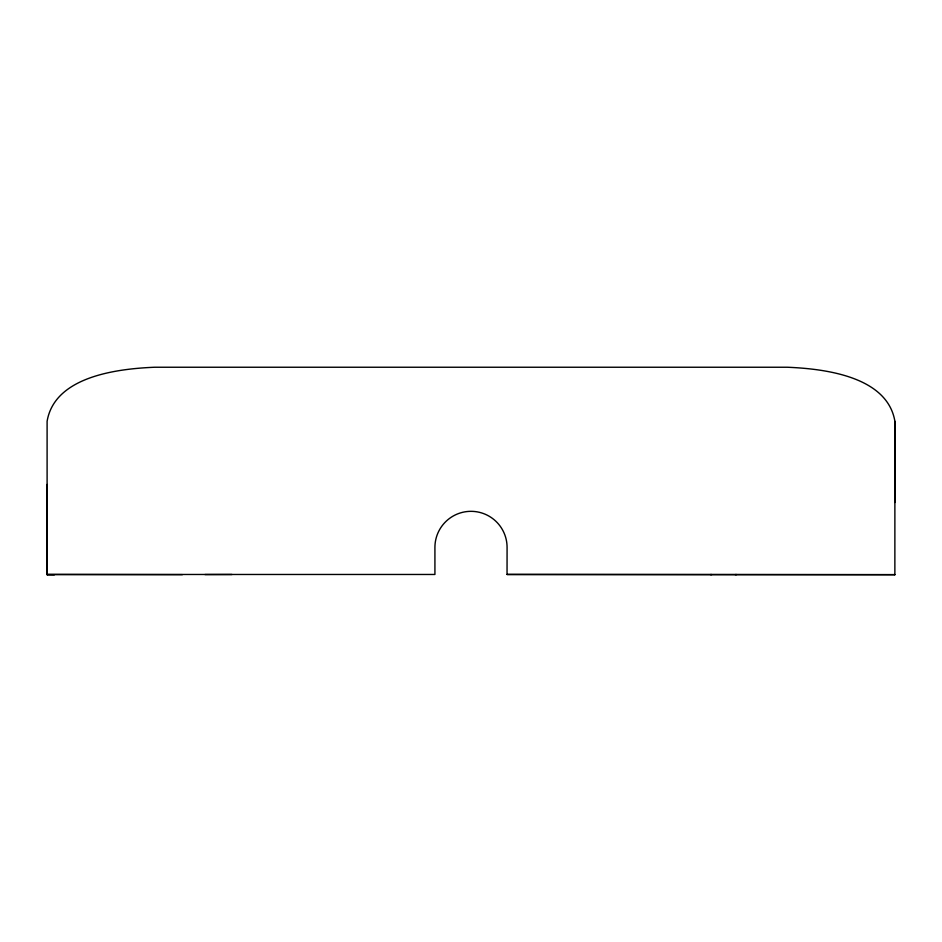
<?xml version="1.0" encoding="UTF-8"?>
<svg xmlns="http://www.w3.org/2000/svg" width="942" height="942" viewBox="0 0 942 942"><rect width="100%" height="100%" fill="white"/><g stroke="black" fill="none" stroke-linecap="round" stroke-linejoin="round"><path stroke-width="1.41" d="M54.342 574.82L47.112 574.726L47.1 484.459M182.395 574.655L47.1 574.479L434.921 574.467L434.921 547.408A36.079 36.079 0 0 1 471 511.329A36.079 36.079 0 0 1 507.079 547.408L507.043 574.467L894.865 574.655L507.043 574.467M894.865 574.714L894.9 421.333C887.34 376.199 824.109 368.746 787.253 367.239L154.735 367.239C117.891 368.746 54.648 376.199 47.1 421.333L47.112 574.726M204.944 574.549L232.003 574.502M710.445 574.573L711.787 574.596M735.219 574.608L736.573 574.585M894.876 502.486L894.9 421.333"/></g></svg>
